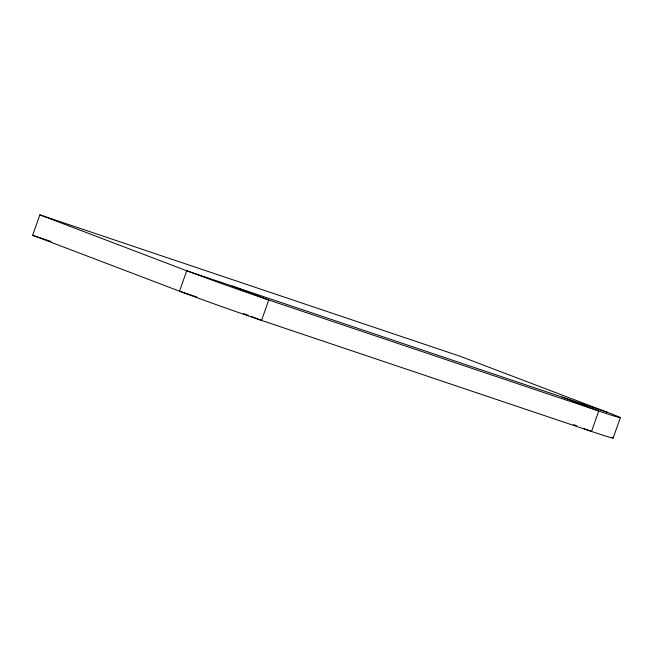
<?xml version="1.0" encoding="UTF-8"?>
<svg xmlns="http://www.w3.org/2000/svg" width="653" height="653" viewBox="0 0 653 653"><rect width="100%" height="100%" fill="white"/><g stroke="black" fill="none" stroke-linecap="round" stroke-linejoin="round"><path stroke-width="0.98" d="M612.734 437.812A61.88 1.192 19.5 0 1 591.512 431.429L261.551 320.403A61.88 1.192 19.5 0 1 179.518 291.181L32.65 235.276L39.882 214.861L460.479 356.383L607.347 412.288A61.88 1.192 19.5 0 1 598.736 411.015L268.783 299.996A61.88 1.192 19.5 0 1 186.742 270.766L39.882 214.861M613.118 438.106L620.35 417.7M607.347 412.288L186.742 270.766L179.518 291.181L196.92 297.033M32.65 235.276L51.024 241.455M562.021 397.04L598.736 411.015L591.512 431.429L583.978 428.556M232.068 286.014L268.783 299.996L261.551 320.403L251.201 316.46M573.62 424.613L576.444 425.691M243.667 313.595L248.377 315.391M611.437 437.2A61.88 1.192 19.5 0 1 612.196 437.543"/></g></svg>
